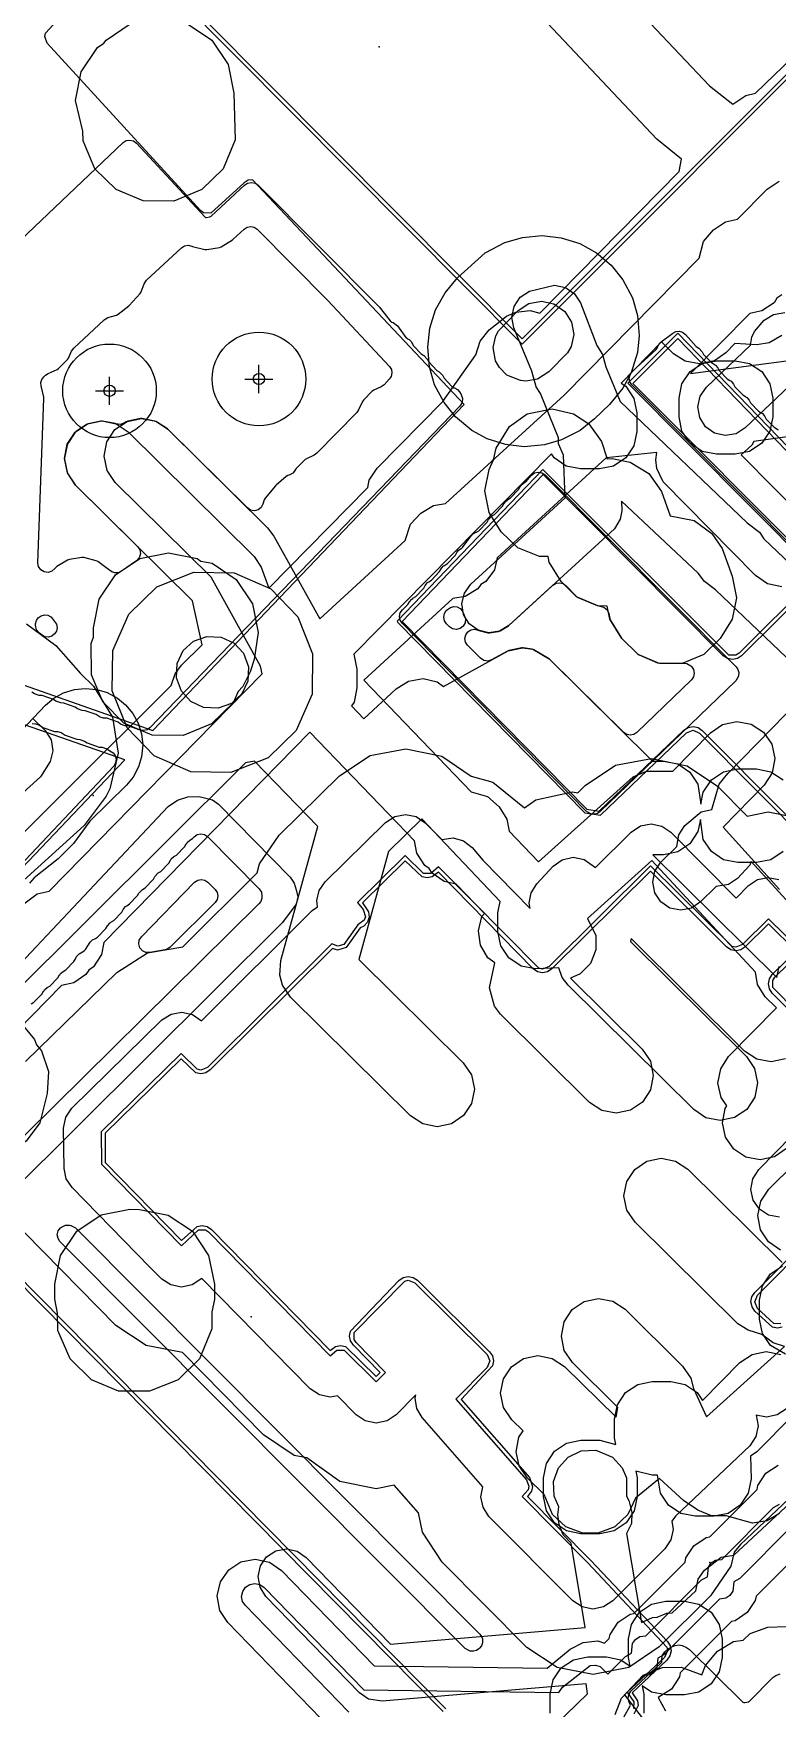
# Model space of a CAD drawing. Header units: metres. Extents: x -2677 to -840, y 169 to 1487.
# Drawn here: x -2102.1 to -2062.3, y 491.1 to 580.5 of the extents above; entities that cross this region are included whole.
import ezdxf

# ---------------------------------------------------------------- set-up
doc = ezdxf.new("R2010")
doc.units = ezdxf.units.M
for name, color, linetype in [('AI_GREENING_ALLOWED_ZONE', 4, 'Continuous'), ('AI_GREENING_EXCLUSIONS', 1, 'Continuous'), ('AI_GREENING_LAWN', 82, 'Continuous'), ('AI_GREENING_REJECTED', 6, 'Continuous'), ('AI_GREENING_TREES', 3, 'Continuous')]:
    doc.layers.add(name, color=color, linetype=linetype)

# ---------------------------------------------------------------- blocks, each defined once
blk = doc.blocks.new('AI_TREE')
for p, q in [((-0.3, 0), (0.3, 0)), ((0, -0.3), (0, 0.3))]:
    blk.add_line(p, q)
for radius in [1, 0.12]:
    blk.add_circle((0, 0), radius)

msp = doc.modelspace()

# ---------------------------------------------------------------- linework, layer by layer
at = {"layer": 'AI_GREENING_ALLOWED_ZONE'}
for points in [[(-2100.937, 551.938), (-2101.095, 551.8), (-2101.296, 551.738), (-2101.504, 551.764), (-2101.683, 551.874), (-2101.802, 552.048), (-2101.838, 552.255), (-2101.514, 561.025), (-2101.52, 561.091), (-2101.666, 561.706), (-2101.676, 561.878), (-2101.627, 562.043), (-2101.525, 562.182), (-2101.436, 562.267), (-2101.297, 562.361), (-2100.809, 562.582), (-2100.736, 562.632), (-2100.259, 563.109), (-2100.209, 563.181), (-2100.038, 563.555), (-2099.925, 563.711), (-2098.302, 565.234), (-2098.095, 565.351), (-2097.631, 565.482), (-2097.545, 565.526), (-2096.986, 565.966), (-2096.958, 565.993), (-2096.368, 566.63), (-2096.316, 566.716), (-2096.164, 567.147), (-2096.033, 567.347), (-2094.175, 569.077), (-2094.008, 569.18), (-2093.814, 569.211), (-2093.623, 569.165), (-2093.586, 569.147), (-2092.919, 568.986), (-2092.821, 568.982), (-2092.143, 569.091), (-2092.052, 569.125), (-2091.447, 569.499), (-2091.408, 569.529), (-2090.823, 570.076), (-2090.661, 570.178), (-2090.472, 570.211), (-2090.285, 570.171), (-2090.127, 570.064), (-2086.353, 566.266), (-2086.343, 566.255), (-2083.058, 562.74), (-2082.957, 562.579), (-2082.923, 562.393), (-2082.961, 562.207), (-2083.066, 562.049), (-2083.348, 561.761), (-2083.497, 561.656), (-2083.902, 561.471), (-2083.974, 561.421), (-2084.451, 560.944), (-2084.501, 560.871), (-2084.708, 560.415), (-2084.806, 560.272), (-2086.935, 558.099), (-2087.084, 557.995), (-2087.489, 557.81), (-2087.561, 557.759), (-2088.042, 557.279), (-2088.088, 557.215), (-2088.1, 557.191), (-2088.22, 557.037), (-2088.389, 556.941), (-2088.489, 556.908), (-2088.573, 556.86), (-2089.111, 556.394), (-2089.139, 556.367), (-2089.698, 555.703), (-2089.746, 555.615), (-2089.815, 555.387), (-2089.912, 555.208), (-2090.074, 555.082), (-2090.272, 555.032), (-2090.473, 555.065), (-2090.645, 555.176), (-2094.877, 559.365), (-2094.915, 559.396), (-2095.505, 559.785), (-2095.594, 559.822), (-2096.264, 559.951), (-2096.36, 559.951), (-2097.028, 559.814), (-2097.117, 559.777), (-2097.205, 559.717), (-2097.433, 559.634), (-2097.674, 559.669), (-2097.713, 559.684), (-2098.382, 559.814), (-2098.479, 559.813), (-2099.147, 559.677), (-2099.236, 559.639), (-2099.801, 559.258), (-2099.869, 559.189), (-2100.244, 558.62), (-2100.281, 558.531), (-2100.411, 557.861), (-2100.41, 557.765), (-2100.274, 557.097), (-2100.236, 557.008), (-2099.841, 556.422), (-2099.809, 556.384), (-2096.51, 553.12), (-2096.393, 552.937), (-2096.364, 552.721), (-2096.429, 552.514), (-2096.576, 552.354), (-2097.381, 551.794), (-2097.544, 551.72), (-2097.723, 551.708), (-2097.895, 551.759), (-2098.014, 551.851), (-2098.016, 551.849), (-2098.07, 551.898), (-2098.638, 552.319), (-2098.725, 552.36), (-2099.387, 552.525), (-2099.483, 552.53), (-2100.158, 552.43), (-2100.249, 552.397), (-2100.833, 552.047), (-2100.905, 551.982), (-2100.937, 551.938)], [(-2078.886, 547.845), (-2078.994, 548.011), (-2079.029, 548.205), (-2078.987, 548.398), (-2078.873, 548.559), (-2078.705, 548.664), (-2078.51, 548.695), (-2078.318, 548.649), (-2078.277, 548.63), (-2077.805, 548.514), (-2077.708, 548.51), (-2077.227, 548.584), (-2077.136, 548.617), (-2076.699, 548.882), (-2076.66, 548.912), (-2074.326, 551.052), (-2074.161, 551.152), (-2073.971, 551.183), (-2073.783, 551.139), (-2073.625, 551.027), (-2073.104, 550.476), (-2073.023, 550.419), (-2071.966, 549.962), (-2071.875, 549.942), (-2071.821, 549.94), (-2071.607, 549.884), (-2071.438, 549.741), (-2071.347, 549.538), (-2071.295, 549.28), (-2071.263, 549.198), (-2070.661, 548.226), (-2070.623, 548.179), (-2069.805, 547.38), (-2069.727, 547.329), (-2068.732, 546.913), (-2068.639, 546.893), (-2067.472, 546.879), (-2067.41, 546.891), (-2067.169, 546.877), (-2066.963, 546.752), (-2066.927, 546.715), (-2066.819, 546.551), (-2066.782, 546.358), (-2066.822, 546.166), (-2066.933, 546.004), (-2069.845, 543.176), (-2070.007, 543.071), (-2070.196, 543.035), (-2070.385, 543.073), (-2070.545, 543.179), (-2074.513, 547.106), (-2074.562, 547.143), (-2075.35, 547.604), (-2075.442, 547.636), (-2075.91, 547.7), (-2075.994, 547.698), (-2076.68, 547.557), (-2076.75, 547.532), (-2077.603, 547.061), (-2077.808, 547), (-2078.021, 547.031), (-2078.201, 547.148), (-2078.886, 547.845)], [(-2101.959, 548.987), (-2101.92, 549.164), (-2101.819, 549.316), (-2101.67, 549.422), (-2101.494, 549.467), (-2101.313, 549.446), (-2101.152, 549.362), (-2101.031, 549.225), (-2101.026, 549.217), (-2100.997, 549.178), (-2100.943, 549.119), (-2100.847, 548.963), (-2100.813, 548.783), (-2100.847, 548.603), (-2100.943, 548.447), (-2101.089, 548.336), (-2101.265, 548.285), (-2101.447, 548.301), (-2101.612, 548.381), (-2101.761, 548.492), (-2101.913, 548.677), (-2101.962, 548.912), (-2101.959, 548.987)], [(-2079.956, 549.762), (-2079.806, 549.869), (-2079.627, 549.915), (-2079.445, 549.893), (-2079.282, 549.806), (-2079.162, 549.666), (-2079.132, 549.581), (-2079.125, 549.583), (-2079.075, 549.446), (-2079.073, 549.443), (-2079.005, 549.248), (-2079.021, 549.042), (-2079.119, 548.861), (-2079.282, 548.734), (-2079.482, 548.684), (-2079.685, 548.719), (-2079.857, 548.833), (-2080.018, 548.997), (-2080.124, 549.156), (-2080.161, 549.344), (-2080.126, 549.532), (-2080.022, 549.693), (-2079.956, 549.762)], [(-2095.864, 531.43), (-2096.072, 531.438), (-2096.259, 531.529), (-2096.392, 531.689), (-2096.449, 531.889), (-2096.42, 532.095), (-2096.309, 532.272), (-2093.466, 535.19), (-2093.303, 535.302), (-2093.111, 535.341), (-2092.917, 535.304), (-2092.754, 535.194), (-2092.367, 534.807), (-2092.259, 534.644), (-2092.222, 534.453), (-2092.26, 534.261), (-2092.369, 534.099), (-2094.77, 531.714), (-2094.892, 531.625), (-2095.035, 531.576), (-2095.864, 531.43)]]:
    msp.add_lwpolyline(points, close=True, dxfattribs=at)
at = {"layer": 'AI_GREENING_EXCLUSIONS'}
for points in [[(-2106.71, 594.836), (-2075.968, 563.927), (-2057.372, 582.546)], [(-2106.446, 594.858), (-2075.969, 564.209), (-2057.612, 582.589)], [(-2072.297, 584.434), (-2065.965, 577.727), (-2064.721, 576.748), (-2064.017, 577.213), (-2063.507, 577.33), (-2058.068, 582.578)], [(-2105.976, 534.487), (-2094.712, 545.691), (-2094.509, 546.326), (-2094.168, 546.777), (-2093.063, 547.875), (-2093.584, 550.224), (-2099.827, 556.402), (-2100.264, 557.048), (-2100.42, 557.813), (-2100.272, 558.579), (-2099.841, 559.23), (-2099.195, 559.667), (-2098.43, 559.823), (-2097.664, 559.675), (-2097.013, 559.245), (-2090.293, 552.592), (-2089.915, 552.007), (-2089.503, 550.902), (-2084.213, 556.269), (-2084.139, 556.657), (-2083.71, 557.309), (-2080.211, 560.859), (-2078.442, 563.364), (-2078.222, 564.083), (-2077.726, 564.685), (-2076.805, 565.418), (-2076.314, 565.642), (-2075.537, 565.717), (-2075.028, 565.589), (-2067.579, 573.147), (-2067.46, 573.813), (-2068.772, 574.874), (-2075.205, 581.688)], [(-2103.54, 546.047), (-2095.701, 543.292), (-2079.07, 560.707), (-2090.379, 572.7), (-2090.607, 572.679), (-2090.813, 572.551), (-2092.601, 570.931), (-2092.986, 570.946), (-2093.144, 571.062), (-2101.334, 580.004), (-2101.465, 580.357), (-2101.423, 580.544), (-2101.02, 580.986), (-2102.256, 582.366)], [(-2102.728, 533.92), (-2101.877, 534.572), (-2101.235, 534.708), (-2089.866, 546.31), (-2089.946, 546.725), (-2092.591, 551.475), (-2097.708, 556.539), (-2098.145, 557.185), (-2098.302, 557.95), (-2098.153, 558.716), (-2097.723, 559.367), (-2097.077, 559.804), (-2096.312, 559.96), (-2095.546, 559.812), (-2094.895, 559.382), (-2089.575, 554.118), (-2089.235, 553.669), (-2086.779, 549.26), (-2082.217, 553.438), (-2081.935, 554.304), (-2081.38, 554.904), (-2080.714, 555.308), (-2080.065, 555.409), (-2073.735, 561.206), (-2066.513, 568.525), (-2066.275, 569.403), (-2065.751, 570.031), (-2065.107, 570.468), (-2064.464, 570.601), (-2062.884, 572.203), (-2062.238, 572.64)], [(-2061.339, 533.665), (-2063.745, 536.291), (-2063.814, 536.098), (-2064.463, 535.388), (-2064.95, 535.063), (-2065.604, 534.966), (-2066.438, 534.133), (-2066.925, 533.808), (-2067.499, 533.695), (-2068.073, 533.809), (-2068.56, 534.135), (-2068.884, 534.622), (-2068.998, 535.196), (-2068.883, 535.77), (-2068.557, 536.256), (-2067.712, 537.1), (-2067.608, 537.726), (-2067.282, 538.213), (-2066.411, 538.944), (-2065.832, 539.073), (-2065.449, 540.426), (-2064.981, 540.987), (-2060.331, 545.743), (-2065.642, 550.804), (-2066.226, 551.244), (-2066.562, 551.696), (-2070.659, 555.544), (-2070.642, 555.018), (-2070.731, 554.572), (-2071.034, 554.071), (-2076.678, 548.895), (-2077.178, 548.591), (-2077.757, 548.503), (-2078.325, 548.642), (-2078.797, 548.988), (-2079.101, 549.488), (-2079.189, 550.067), (-2079.05, 550.635), (-2078.704, 551.107), (-2073.67, 555.718), (-2073.77, 557.998), (-2074.036, 558.607), (-2074.029, 558.922), (-2074.993, 561.297), (-2075.227, 561.655), (-2075.46, 562.49), (-2076.417, 564.798), (-2076.525, 565.374), (-2076.405, 565.946), (-2076.075, 566.43), (-2075.585, 566.75), (-2074.234, 567.073), (-2073.661, 566.952), (-2073.178, 566.622), (-2072.858, 566.132), (-2071.976, 563.854), (-2071.687, 563.382), (-2071.505, 562.71), (-2070.739, 560.858), (-2063.959, 554.383), (-2063.3, 553.884), (-2063.055, 553.537), (-2055.9, 546.73)], [(-2062.106, 566.554), (-2062.359, 566.382), (-2062.516, 566.142), (-2063.16, 565.701), (-2063.816, 565.563), (-2066.984, 562.352), (-2058.334, 563.497)], [(-2061.711, 561.69), (-2064.05, 559.459), (-2064.544, 559.146), (-2065.121, 559.045), (-2065.692, 559.173), (-2066.171, 559.51), (-2066.484, 560.004), (-2066.585, 560.58), (-2066.457, 561.152), (-2066.12, 561.63), (-2063.764, 563.877), (-2063.695, 564.308), (-2063.557, 564.607), (-2063.038, 565.207), (-2062.544, 565.52), (-2061.942, 565.615)], [(-2062.104, 564.385), (-2062.781, 563.997), (-2063.437, 563.892), (-2064.615, 563.968), (-2065.091, 563.465), (-2065.697, 563.044), (-2066.5, 562.869), (-2067.267, 563.015), (-2067.888, 563.414), (-2068.527, 564.043), (-2070.688, 561.85), (-2070.433, 561.679), (-2069.999, 561.03), (-2069.847, 560.265), (-2069.847, 559.265), (-2069.999, 558.5), (-2070.433, 557.851), (-2071.082, 557.417), (-2071.847, 557.265), (-2072.847, 557.265), (-2073.612, 557.417), (-2074.261, 557.851), (-2074.409, 558.072), (-2084.96, 547.36), (-2084.795, 546.576), (-2084.795, 545.576), (-2084.947, 544.811), (-2085.087, 544.602), (-2084.42, 543.908), (-2082.692, 545.522), (-2082.047, 545.927), (-2081.258, 546.06), (-2080.516, 545.889), (-2080.169, 545.645), (-2076.717, 547.55), (-2075.952, 547.706), (-2075.393, 547.629), (-2074.535, 547.128), (-2069.008, 541.658), (-2068.426, 541.658), (-2067.661, 541.506), (-2067.012, 541.072), (-2066.578, 540.423), (-2066.426, 539.356), (-2066.298, 540), (-2065.864, 540.649), (-2065.215, 541.083), (-2064.45, 541.235), (-2063.45, 541.235), (-2062.685, 541.083), (-2062.036, 540.649)], [(-2058.001, 554.544), (-2067.649, 564.506), (-2070.332, 561.838), (-2060.516, 551.975)], [(-2058.145, 554.404), (-2067.652, 564.221), (-2070.055, 561.831), (-2060.374, 552.116)], [(-2058.752, 559.402), (-2063.6, 558.731), (-2063.697, 558.53), (-2064.272, 558.016), (-2060.671, 554.379)], [(-2062.101, 550.971), (-2062.866, 551.127), (-2063.513, 551.564), (-2068.446, 556.581), (-2068.769, 557.292), (-2068.821, 557.757), (-2068.77, 558.138), (-2071.481, 557.847), (-2077.3, 552.517), (-2077.455, 551.877), (-2077.915, 551.247), (-2078.177, 551.088), (-2078.345, 550.856), (-2079.011, 550.449), (-2079.673, 550.344), (-2084.432, 545.986), (-2078.688, 540.019), (-2077.816, 539.759), (-2077.202, 539.219), (-2076.782, 538.563), (-2076.665, 537.917), (-2075.096, 536.282), (-2070.042, 540.818), (-2069.321, 541.118), (-2067.913, 541.115), (-2065.905, 543.169), (-2065.261, 543.61), (-2064.497, 543.77), (-2063.73, 543.627), (-2063.076, 543.2), (-2062.636, 542.556), (-2062.475, 541.793), (-2062.618, 541.026), (-2063.045, 540.372), (-2065.24, 538.127), (-2062.224, 534.805)], [(-2060.518, 551.267), (-2064.387, 547.422), (-2064.55, 547.314), (-2064.933, 547.316), (-2074.858, 557.237), (-2082.647, 549.125), (-2082.603, 549.059), (-2072.616, 538.901), (-2071.781, 538.776), (-2067.192, 543.165), (-2066.84, 543.303), (-2066.492, 543.156), (-2057.554, 534.161)], [(-2060.377, 551.125), (-2064.246, 547.28), (-2064.474, 547.129), (-2064.742, 547.077), (-2065.01, 547.131), (-2065.236, 547.283), (-2074.849, 556.958), (-2082.379, 549.116), (-2072.52, 539.089), (-2071.848, 538.988), (-2067.33, 543.309), (-2067.103, 543.454), (-2066.837, 543.503), (-2066.573, 543.448), (-2066.35, 543.297), (-2057.526, 534.416)], [(-2102.44, 548.997), (-2100.874, 547.833), (-2099.562, 546.331), (-2098.876, 545.663), (-2097.855, 544.001), (-2097.548, 542.074), (-2098.001, 540.177), (-2098.195, 539.778), (-2099.359, 538.212), (-2107.94, 530.455)], [(-2103.34, 542.63), (-2101.436, 544.636), (-2101.436, 544.636), (-2100.985, 545.014), (-2100.468, 545.295), (-2099.889, 545.476), (-2099.312, 545.538), (-2098.686, 545.479), (-2098.143, 545.317), (-2097.587, 545.023), (-2097.151, 544.668), (-2096.764, 544.204), (-2096.481, 543.684), (-2096.302, 543.108), (-2096.24, 542.525), (-2096.302, 541.889), (-2096.464, 541.355), (-2096.755, 540.806), (-2097.105, 540.376), (-2099.062, 538.457), (-2099.943, 537.255), (-2100.754, 536.445), (-2102.039, 535.424), (-2102.281, 535.134)], [(-2114.352, 523.691), (-2097.199, 541.723), (-2103.614, 543.96)], [(-2061.841, 520.964), (-2062.485, 520.523), (-2063.249, 520.362), (-2064.016, 520.506), (-2064.67, 520.932), (-2065.11, 521.576), (-2065.271, 522.34), (-2065.127, 523.107), (-2065.039, 523.242), (-2065.348, 523.694), (-2065.509, 524.457), (-2065.365, 525.224), (-2064.939, 525.878), (-2062.39, 528.484), (-2062.986, 529.057), (-2063.398, 529.719), (-2063.507, 530.381), (-2069.05, 536.352), (-2072.477, 533.258), (-2072.039, 532.347), (-2072.03, 531.567), (-2072.321, 530.843), (-2072.866, 530.285), (-2073.39, 530.061), (-2069.558, 526.269), (-2069.121, 525.622), (-2068.965, 524.858), (-2069.113, 524.091), (-2069.543, 523.44), (-2070.19, 523.003), (-2070.954, 522.847), (-2071.721, 522.995), (-2072.372, 523.426), (-2077.127, 528.131), (-2077.456, 528.56), (-2077.72, 529.543), (-2077.432, 530.878), (-2077.797, 531.15), (-2078.197, 531.82), (-2078.31, 532.592), (-2078.119, 533.349), (-2077.989, 533.524), (-2079.487, 535.08), (-2080.13, 535.22), (-2080.772, 535.664), (-2080.937, 535.921), (-2081.173, 536.084), (-2081.597, 536.739), (-2081.718, 537.398), (-2087.308, 543.205), (-2098.317, 531.97), (-2098.437, 531.323), (-2098.863, 530.669), (-2099.115, 530.496), (-2099.271, 530.255), (-2099.913, 529.812), (-2100.569, 529.672), (-2112.221, 517.78)], [(-2102.13, 543.953), (-2101.443, 543.285), (-2101.137, 542.786), (-2101.045, 542.208), (-2101.181, 541.639), (-2101.706, 540.809), (-2110.287, 533.052)], [(-2102.493, 525.604), (-2097.629, 530.364), (-2095.987, 531.409), (-2094.092, 531.743), (-2090.124, 535.691), (-2090.008, 536.176), (-2088.953, 537.694), (-2085.721, 540.876), (-2084.091, 541.947), (-2082.175, 542.312), (-2080.264, 541.917), (-2078.689, 540.846), (-2077.53, 540.528), (-2075.843, 539.164), (-2075.238, 539.593), (-2073.284, 540.017), (-2073.002, 539.963), (-2072.61, 540.353), (-2070.981, 541.431), (-2069.064, 541.803), (-2067.151, 541.412), (-2065.533, 540.319), (-2063.948, 538.716), (-2062.836, 538.938), (-2060.946, 538.574)], [(-2061.904, 525.749), (-2062.668, 525.592), (-2063.434, 525.741), (-2064.085, 526.171), (-2070.156, 532.178), (-2070.186, 532.015), (-2063.99, 525.883), (-2063.553, 525.236), (-2063.396, 524.472), (-2063.545, 523.706), (-2063.975, 523.054), (-2064.621, 522.618), (-2065.386, 522.461), (-2066.152, 522.61), (-2066.803, 523.04), (-2073.519, 529.686), (-2073.838, 530.096), (-2074.016, 530.609), (-2075.265, 530.559), (-2076.03, 530.711), (-2076.679, 531.145), (-2077.113, 531.794), (-2077.265, 532.559), (-2077.265, 533.559), (-2077.145, 534.161), (-2081.333, 538.565), (-2083.104, 536.825), (-2084.691, 531.067), (-2079.115, 525.548), (-2078.678, 524.902), (-2078.522, 524.137), (-2078.67, 523.371), (-2079.1, 522.72), (-2079.747, 522.283), (-2080.512, 522.127), (-2081.278, 522.275), (-2081.929, 522.705), (-2088.338, 529.048), (-2088.775, 529.694), (-2088.916, 530.223), (-2088.859, 531.001), (-2086.883, 538.167), (-2090.263, 541.66), (-2090.743, 541.566), (-2111.882, 520.543)], [(-2108.697, 524.555), (-2094.877, 539.223), (-2094.389, 539.567), (-2093.822, 539.751), (-2093.222, 539.759), (-2092.518, 539.58), (-2092.189, 539.358), (-2088.354, 535.457), (-2088.14, 535.131), (-2088.035, 534.785), (-2087.959, 534.402), (-2088.034, 534.019), (-2088.765, 533.028), (-2103.362, 518.531)], [(-2061.857, 507.058), (-2062.342, 506.732), (-2062.915, 506.615), (-2063.47, 506.723), (-2063.359, 506.157), (-2063.48, 505.576), (-2063.816, 505.087), (-2067.78, 501.323), (-2067.976, 501.064), (-2067.9, 500.619), (-2068.026, 500.056), (-2068.354, 499.582), (-2071.134, 496.805), (-2071.62, 496.479), (-2072.193, 496.362), (-2072.768, 496.474), (-2073.255, 496.798), (-2077.743, 501.315), (-2078.061, 501.799), (-2078.172, 502.366), (-2078.069, 502.893), (-2081.315, 506.604), (-2081.598, 507.084), (-2081.686, 507.635), (-2081.647, 507.811), (-2082.698, 506.742), (-2083.188, 506.41), (-2083.768, 506.293), (-2084.348, 506.41), (-2084.838, 506.742), (-2085.837, 507.759), (-2086.221, 507.681), (-2086.801, 507.798), (-2087.291, 508.13), (-2093.083, 514.024), (-2093.083, 514.024), (-2093.593, 513.676), (-2094.164, 513.561), (-2094.735, 513.673), (-2095.221, 513.993), (-2095.876, 514.639), (-2100.014, 518.879), (-2100.32, 519.349), (-2100.433, 519.898), (-2100.462, 522.043), (-2100.352, 522.63), (-2100.022, 523.126), (-2095.212, 527.833), (-2094.719, 528.146), (-2094.144, 528.247), (-2093.574, 528.122), (-2093.101, 527.791), (-2087.192, 533.671), (-2086.897, 533.867), (-2086.943, 534.206), (-2086.814, 534.745), (-2086.497, 535.2), (-2083.266, 538.382), (-2082.777, 538.703), (-2082.202, 538.813), (-2081.629, 538.694), (-2081.145, 538.365), (-2080.263, 537.469), (-2079.661, 537.554), (-2079.097, 537.399), (-2078.635, 537.04), (-2078.076, 536.37), (-2075.539, 533.775), (-2075.599, 534.062), (-2075.497, 534.623), (-2075.193, 535.106), (-2074.316, 536.043), (-2073.826, 536.39), (-2073.24, 536.517), (-2072.651, 536.405), (-2072.056, 535.972), (-2070.145, 537.868), (-2069.656, 538.191), (-2069.081, 538.303), (-2068.507, 538.186), (-2068.022, 537.858), (-2064.545, 534.342), (-2063.872, 535.006), (-2063.391, 535.325), (-2062.824, 535.438), (-2062.257, 535.329)], [(-2062.036, 536.821), (-2062.685, 536.387), (-2063.45, 536.235), (-2064.45, 536.235), (-2065.215, 536.387), (-2065.864, 536.821), (-2066.298, 537.47), (-2066.45, 538.537), (-2066.578, 537.892), (-2067.012, 537.244), (-2067.661, 536.81), (-2068.426, 536.658), (-2068.996, 536.658), (-2062.358, 530.089), (-2062.238, 530.69)], [(-2062.148, 511.606), (-2062.527, 511.608), (-2063.398, 512.418), (-2063.547, 512.771), (-2063.401, 513.126), (-2054.856, 521.728), (-2062.578, 529.563), (-2062.576, 529.946), (-2062.467, 530.108), (-2061.043, 531.513), (-2062.817, 533.238), (-2064.208, 531.866), (-2064.56, 531.722), (-2064.75, 531.76), (-2069.122, 536.065), (-2074.523, 530.694), (-2074.879, 530.548), (-2075.071, 530.588), (-2080.434, 536.014), (-2080.847, 535.655), (-2081.232, 535.657), (-2082.219, 536.606), (-2084.766, 534.098), (-2084.457, 533.726), (-2084.345, 533.346), (-2084.409, 533.155), (-2084.755, 532.918), (-2085.492, 531.859), (-2085.825, 531.763), (-2086.133, 531.903), (-2092.771, 525.298), (-2093.129, 525.153), (-2093.322, 525.194), (-2094.187, 526.038), (-2098.454, 521.862), (-2098.435, 520.126), (-2094.164, 515.771), (-2093.262, 516.616), (-2092.878, 516.614), (-2092.716, 516.504), (-2086.221, 509.895), (-2085.87, 510.197), (-2085.483, 510.197), (-2083.768, 508.506), (-2083.277, 509.006), (-2084.841, 510.598), (-2084.948, 510.759), (-2084.948, 511.137), (-2082.245, 513.886), (-2082.054, 513.925), (-2081.698, 513.781), (-2077.847, 509.969), (-2077.699, 509.617), (-2077.842, 509.263), (-2079.505, 507.571), (-2075.736, 503.264), (-2075.613, 502.92), (-2075.653, 502.739), (-2075.97, 502.367), (-2072.466, 498.832), (-2068.247, 494.324), (-2068.215, 494.131), (-2068.373, 493.781), (-2070.361, 491.917), (-2070.002, 491.406), (-2070.028, 491.048)], [(-2062.073, 511.421), (-2062.338, 511.37), (-2062.603, 511.423), (-2063.539, 512.276), (-2063.692, 512.503), (-2063.747, 512.771), (-2063.694, 513.039), (-2063.543, 513.267), (-2055.138, 521.728), (-2062.612, 529.259), (-2062.764, 529.487), (-2062.816, 529.756), (-2062.761, 530.024), (-2062.607, 530.25), (-2061.328, 531.512), (-2062.816, 532.958), (-2064.067, 531.724), (-2064.294, 531.574), (-2064.56, 531.522), (-2064.827, 531.576), (-2065.053, 531.727), (-2069.122, 535.782), (-2074.382, 530.552), (-2074.611, 530.4), (-2074.881, 530.348), (-2075.149, 530.404), (-2075.376, 530.559), (-2080.435, 535.73), (-2080.771, 535.47), (-2081.041, 535.418), (-2081.309, 535.473), (-2082.221, 536.323), (-2084.495, 534.084), (-2084.17, 533.604), (-2084.146, 533.322), (-2084.236, 533.054), (-2084.424, 532.843), (-2084.627, 532.749), (-2085.373, 531.698), (-2085.841, 531.564), (-2086.108, 531.646), (-2092.63, 525.157), (-2092.86, 525.004), (-2093.131, 524.953), (-2093.401, 525.01), (-2094.191, 525.754), (-2098.253, 521.779), (-2098.236, 520.208), (-2094.162, 516.055), (-2093.338, 516.801), (-2093.069, 516.853), (-2092.8, 516.798), (-2092.573, 516.644), (-2086.221, 510.18), (-2085.947, 510.381), (-2085.677, 510.435), (-2085.406, 510.381), (-2083.768, 508.792), (-2083.558, 509.006), (-2084.984, 510.457), (-2085.133, 510.683), (-2085.185, 510.948), (-2085.133, 511.213), (-2082.549, 513.916), (-2082.323, 514.07), (-2082.055, 514.125), (-2081.786, 514.074), (-2081.558, 513.923), (-2077.706, 510.111), (-2077.554, 509.886), (-2077.499, 509.619), (-2077.55, 509.351), (-2079.232, 507.564), (-2075.586, 503.396), (-2075.413, 502.915), (-2075.469, 502.661), (-2075.689, 502.368), (-2072.321, 498.969), (-2068.206, 494.627), (-2068.06, 494.395), (-2068.015, 494.125), (-2068.076, 493.858), (-2068.236, 493.635), (-2070.09, 491.896), (-2069.811, 491.465), (-2069.782, 491.21), (-2069.996, 490.755)], [(-2062.231, 517.292), (-2062.806, 517.4), (-2063.296, 517.72), (-2063.627, 518.203), (-2063.747, 518.775), (-2063.64, 519.351), (-2063.32, 519.841), (-2058.873, 524.388)], [(-2062.167, 515.531), (-2062.812, 515.97), (-2063.24, 516.622), (-2063.386, 517.389), (-2063.228, 518.153), (-2062.789, 518.798), (-2057.425, 524.077)], [(-2062.219, 501.475), (-2062.887, 501.07), (-2063.658, 500.952), (-2065.076, 501.338), (-2065.86, 501.34), (-2066.58, 501.642), (-2067.354, 502.164), (-2068.628, 503.342), (-2069.911, 502.283), (-2070.317, 501.409), (-2071.016, 500.762), (-2071.933, 500.421), (-2072.725, 500.421), (-2073.642, 500.762), (-2074.341, 501.409), (-2074.789, 502.488), (-2075.684, 503.362), (-2076.125, 504.006), (-2076.286, 504.77), (-2076.143, 505.537), (-2075.921, 505.878), (-2076.528, 506.479), (-2076.965, 507.126), (-2077.121, 507.89), (-2076.973, 508.656), (-2076.542, 509.308), (-2075.896, 509.744), (-2075.131, 509.901), (-2074.365, 509.752), (-2073.714, 509.322), (-2070.949, 506.613), (-2070.854, 507.132), (-2073.281, 509.533), (-2073.718, 510.18), (-2073.874, 510.945), (-2073.726, 511.711), (-2073.296, 512.362), (-2072.649, 512.799), (-2071.885, 512.955), (-2071.118, 512.807), (-2070.467, 512.377), (-2067.404, 509.345), (-2066.967, 508.698), (-2066.821, 508.142), (-2066.118, 506.624), (-2061.954, 510.386), (-2062.563, 510.578), (-2063.171, 511.021), (-2063.905, 511.264), (-2064.445, 511.591), (-2069.941, 517.023), (-2070.378, 517.669), (-2070.534, 518.434), (-2070.386, 519.2), (-2069.956, 519.851), (-2069.309, 520.288), (-2068.545, 520.444), (-2067.779, 520.296), (-2067.127, 519.866), (-2062.082, 514.873)], [(-2061.383, 502.572), (-2064.306, 499.813), (-2064.65, 499.411), (-2064.819, 498.653), (-2065.914, 497.072), (-2068.651, 494.339), (-2070.269, 493.25), (-2072.181, 492.862), (-2074.095, 493.236), (-2075.721, 494.314), (-2080.242, 498.864), (-2081.301, 500.475), (-2081.503, 501.502), (-2082.802, 502.987), (-2083.768, 502.793), (-2085.702, 503.182), (-2087.477, 504.434), (-2088.155, 504.57), (-2089.788, 505.677), (-2094.105, 510.071), (-2096.059, 510.433), (-2097.679, 511.501), (-2102.537, 516.453)], [(-2061.906, 509.978), (-2062.704, 510.441), (-2063.138, 511.09), (-2063.29, 511.855), (-2063.29, 512.855), (-2063.138, 513.62), (-2062.704, 514.269), (-2062.055, 514.703)], [(-2080.053, 491.028), (-2103.127, 514.411), (-2115.771, 502.665), (-2109.592, 496.603), (-2099.353, 485.555)], [(-2080.195, 490.888), (-2103.133, 514.133), (-2115.481, 502.661), (-2109.452, 496.746), (-2099.209, 485.694)], [(-2061.503, 506.706), (-2063.441, 504.756), (-2063.777, 504.529), (-2063.736, 503.322), (-2063.889, 502.557), (-2064.322, 501.908), (-2064.971, 501.474), (-2065.736, 501.322), (-2066.736, 501.322), (-2067.502, 501.474), (-2068.15, 501.908), (-2068.584, 502.557), (-2068.736, 503.515), (-2069.031, 503.515), (-2069.9, 503.736), (-2069.829, 503.381), (-2069.829, 502.381), (-2069.981, 501.616), (-2070.415, 500.967), (-2071.064, 500.533), (-2071.829, 500.381), (-2072.829, 500.381), (-2073.594, 500.533), (-2074.243, 500.967), (-2074.677, 501.616), (-2074.829, 502.381), (-2074.829, 503.381), (-2074.677, 504.146), (-2074.243, 504.795), (-2073.594, 505.229), (-2072.829, 505.381), (-2071.829, 505.381), (-2070.96, 505.16), (-2071.031, 505.515), (-2071.031, 506.515), (-2070.879, 507.28), (-2070.445, 507.929), (-2069.796, 508.363), (-2069.031, 508.515), (-2069.031, 508.515), (-2068.031, 508.515), (-2067.266, 508.363), (-2066.617, 507.929), (-2066.329, 507.498), (-2064.34, 509.525), (-2063.692, 509.961), (-2062.927, 510.115), (-2062.161, 509.966)], [(-2080.04, 484.494), (-2072.475, 491.827), (-2072.554, 492.369), (-2083.454, 491.442), (-2084.175, 491.559), (-2084.657, 491.891), (-2089.654, 497.036), (-2089.972, 497.527), (-2090.078, 498.103), (-2089.956, 498.675), (-2089.623, 499.157), (-2089.132, 499.475), (-2088.557, 499.581), (-2087.984, 499.458), (-2087.502, 499.126), (-2083, 494.491), (-2072.597, 495.376), (-2073.35, 499.888), (-2073.782, 500.328), (-2073.989, 500.876), (-2074.061, 501.404), (-2074.014, 501.818), (-2074.26, 502.39), (-2074.299, 503.178), (-2074.033, 503.914), (-2073.521, 504.478), (-2072.82, 504.812), (-2072.032, 504.851), (-2071.137, 504.478), (-2070.625, 503.914), (-2070.398, 503.372), (-2070.396, 502.399), (-2070.263, 502.166), (-2070.115, 501.527), (-2070.133, 500.942), (-2070.393, 500.391), (-2069.6, 495.644), (-2069.016, 495.921), (-2068.761, 495.924), (-2068.25, 496.137), (-2067.961, 496.17), (-2066.7, 497.344), (-2066.574, 497.967), (-2066.231, 498.441), (-2065.335, 499.142), (-2064.669, 499.234), (-2055.603, 507.667)], [(-2086.168, 489.956), (-2091.688, 495.639), (-2092.112, 496.294), (-2092.253, 497.062), (-2092.09, 497.825), (-2091.647, 498.467), (-2090.992, 498.891), (-2090.225, 499.033), (-2089.461, 498.869), (-2088.819, 498.426), (-2083.877, 493.339), (-2074.631, 493.208), (-2073.398, 494.217), (-2072.709, 494.584), (-2071.932, 494.66), (-2071.57, 494.549), (-2071.317, 494.787), (-2071.274, 495.008), (-2070.843, 495.659), (-2070.196, 496.095), (-2069.997, 496.135), (-2067.266, 498.87), (-2067.223, 499.091), (-2066.792, 499.742), (-2066.145, 500.178), (-2065.946, 500.218), (-2063.42, 502.747), (-2063.377, 502.968), (-2062.946, 503.618), (-2062.299, 504.054)], [(-2085.236, 490.863), (-2090.756, 496.545), (-2090.904, 496.774), (-2090.954, 497.043), (-2090.896, 497.31), (-2090.741, 497.535), (-2090.512, 497.683), (-2090.243, 497.733), (-2089.976, 497.676), (-2089.752, 497.52), (-2084.434, 492.046), (-2074.012, 491.899), (-2073.812, 492.198), (-2072.333, 493.34), (-2072.061, 493.366), (-2071.8, 493.287), (-2071.397, 492.878), (-2070.446, 493.836), (-2070.122, 494.009), (-2070.071, 494.516), (-2069.92, 494.743), (-2069.693, 494.896), (-2069.355, 494.936), (-2066.396, 497.919), (-2066.071, 498.092), (-2066.02, 498.599), (-2065.869, 498.826), (-2065.643, 498.979), (-2065.304, 499.019), (-2062.55, 501.795), (-2062.225, 501.968)], [(-2061.591, 500.774), (-2064.345, 497.998), (-2064.67, 497.825), (-2064.721, 497.318), (-2064.872, 497.091), (-2065.099, 496.938), (-2065.437, 496.898), (-2068.396, 493.915), (-2068.721, 493.742), (-2068.772, 493.235), (-2068.923, 493.008), (-2069.149, 492.855), (-2069.488, 492.815), (-2070.505, 491.789), (-2069.567, 490.558)], [(-2060.95, 499.575), (-2063.475, 497.047), (-2063.518, 496.826), (-2063.949, 496.175), (-2064.596, 495.739), (-2064.795, 495.699), (-2067.526, 492.964), (-2067.569, 492.743), (-2068, 492.092), (-2068.706, 491.644), (-2068.322, 490.934)], [(-2074.47, 490.81), (-2074.47, 491.81), (-2074.318, 492.575), (-2073.884, 493.224), (-2073.235, 493.658), (-2072.47, 493.81), (-2071.47, 493.81), (-2070.705, 493.658), (-2070.198, 493.32), (-2070.29, 493.78), (-2070.29, 494.78), (-2070.138, 495.545), (-2069.704, 496.194), (-2069.055, 496.628), (-2069.055, 496.628), (-2068.29, 496.78), (-2067.29, 496.78), (-2066.525, 496.628), (-2065.876, 496.194), (-2065.442, 495.545), (-2065.29, 494.78), (-2065.29, 493.78), (-2065.442, 493.015), (-2065.876, 492.366), (-2066.525, 491.932), (-2067.29, 491.78), (-2068.29, 491.78), (-2069.055, 491.932), (-2069.562, 492.27), (-2069.47, 491.81), (-2069.47, 490.81)], [(-2071.004, 490.732), (-2070.665, 491.607), (-2069.505, 492.829), (-2068.475, 493.236), (-2067.481, 493.263), (-2066.372, 492.855), (-2066.182, 493.351), (-2065.542, 494.113), (-2065.542, 494.113), (-2064.688, 494.623), (-2064.166, 494.701), (-2063.785, 495.055), (-2062.854, 495.405), (-2061.86, 495.432), (-2060.911, 495.132), (-2059.586, 493.921), (-2059.2, 493.065), (-2059.018, 492.076), (-2059.051, 490.294)]]:
    msp.add_lwpolyline(points, dxfattribs=at)
for points in [[(-2095.371, 581.335), (-2093.84, 581.031), (-2092.543, 580.163), (-2091.675, 578.866), (-2091.371, 577.335), (-2091.298, 574.843), (-2091.946, 573.293), (-2093.075, 572.18), (-2094.577, 571.564), (-2096.219, 571.576), (-2097.663, 572.18), (-2098.792, 573.293), (-2099.428, 574.785), (-2099.44, 575.296), (-2099.822, 576.943), (-2099.518, 578.474), (-2098.65, 579.771), (-2098.309, 580), (-2098.199, 580.163), (-2096.902, 581.031), (-2095.371, 581.335)], [(-2080.644, 561.758), (-2080.917, 562.71), (-2081.015, 563.764), (-2080.897, 564.786), (-2080.593, 565.761), (-2080.089, 566.671), (-2079.424, 567.465), (-2077.939, 568.798), (-2076.898, 569.356), (-2075.956, 569.626), (-2074.9, 569.724), (-2073.88, 569.606), (-2072.895, 569.299), (-2071.995, 568.798), (-2071.218, 568.149), (-2070.591, 567.367), (-2070.083, 566.401), (-2069.816, 565.464), (-2069.718, 564.398), (-2069.816, 563.486), (-2070.148, 562.392), (-2070.591, 561.583), (-2071.309, 560.709), (-2072.108, 559.933), (-2072.874, 559.323), (-2073.866, 558.809), (-2074.777, 558.548), (-2075.856, 558.45), (-2076.853, 558.568), (-2077.844, 558.878), (-2078.658, 559.323), (-2079.531, 560.04), (-2080.142, 560.807), (-2080.644, 561.758)], [(-2076.186, 565.73), (-2075.606, 566.104), (-2074.937, 566.224), (-2074.281, 566.085), (-2073.697, 565.678), (-2073.336, 565.109), (-2073.218, 564.442), (-2073.354, 563.8), (-2073.546, 563.46), (-2074.547, 562.444), (-2075.158, 562.062), (-2075.769, 561.95), (-2076.063, 561.979), (-2076.781, 562.278), (-2077.187, 562.684), (-2077.389, 563.045), (-2077.514, 563.756), (-2077.38, 564.374), (-2077.24, 564.635), (-2076.186, 565.73)], [(-2063.171, 558.631), (-2063.82, 558.197), (-2064.585, 558.045), (-2065.585, 558.045), (-2066.351, 558.197), (-2066.999, 558.631), (-2067.433, 559.279), (-2067.585, 560.045), (-2067.585, 561.045), (-2067.433, 561.81), (-2066.999, 562.459), (-2066.351, 562.892), (-2065.585, 563.045), (-2064.585, 563.045), (-2063.82, 562.892), (-2063.171, 562.459), (-2062.738, 561.81), (-2062.585, 561.045), (-2062.585, 560.045), (-2062.738, 559.279), (-2063.171, 558.631)], [(-2075.702, 560.21), (-2074.36, 560.477), (-2073.22, 560.21), (-2072.412, 559.671), (-2071.73, 558.72), (-2071.438, 557.802), (-2071.156, 557.82), (-2070.203, 557.631), (-2069.208, 557.014), (-2068.526, 556.063), (-2068.066, 554.762), (-2066.781, 554.504), (-2065.83, 553.822), (-2065.291, 553.014), (-2064.755, 551.532), (-2064.528, 550.384), (-2064.758, 549.236), (-2065.387, 548.2), (-2066.261, 547.347), (-2067.422, 546.878), (-2068.688, 546.894), (-2069.771, 547.347), (-2070.645, 548.2), (-2071.286, 549.236), (-2071.425, 549.927), (-2071.923, 549.943), (-2073.07, 550.439), (-2073.88, 551.249), (-2074.521, 552.285), (-2074.581, 552.584), (-2075.049, 552.584), (-2076.21, 553.053), (-2077.084, 553.906), (-2077.725, 554.942), (-2077.955, 556.09), (-2077.728, 557.238), (-2077.497, 557.75), (-2077.351, 558.37), (-2076.653, 559.528), (-2075.702, 560.21)], [(-2092.536, 552.224), (-2091.239, 551.356), (-2090.371, 550.059), (-2090.067, 548.528), (-2090.288, 547.087), (-2090.5, 546.432), (-2090.893, 545.642), (-2091.142, 545.375), (-2091.414, 544.762), (-2092.558, 543.639), (-2094.08, 543.019), (-2095.741, 543.035), (-2097.25, 543.682), (-2098.373, 544.826), (-2098.977, 546.271), (-2098.993, 547.932), (-2098.869, 548.268), (-2098.869, 548.781), (-2098.565, 550.312), (-2097.697, 551.609), (-2096.4, 552.477), (-2094.869, 552.781), (-2093.338, 552.477), (-2093.139, 552.343), (-2092.536, 552.224)], [(-2087.952, 549.37), (-2087.161, 547.389), (-2087.196, 545.235), (-2088.048, 543.287), (-2089.542, 541.84), (-2091.523, 541.049), (-2093.677, 541.084), (-2095.625, 541.936), (-2097.072, 543.43), (-2097.863, 545.411), (-2097.828, 547.565), (-2096.976, 549.513), (-2095.482, 550.96), (-2093.501, 551.751), (-2091.347, 551.716), (-2089.399, 550.864), (-2087.952, 549.37)], [(-2090.592, 546.697), (-2090.627, 545.928), (-2090.95, 545.243), (-2091.498, 544.742), (-2092.215, 544.48), (-2092.984, 544.515), (-2093.669, 544.838), (-2094.17, 545.386), (-2094.432, 546.103), (-2094.397, 546.872), (-2094.074, 547.557), (-2093.526, 548.058), (-2092.809, 548.32), (-2092.04, 548.285), (-2091.355, 547.962), (-2090.854, 547.414), (-2090.592, 546.697)], [(-2102.763, 527.692), (-2102.021, 526.787), (-2101.913, 526.493), (-2101.642, 526.184), (-2101.263, 525.076), (-2101.338, 523.908), (-2101.736, 522.328), (-2102.467, 521.349), (-2103.614, 520.681), (-2104.871, 520.531), (-2106.004, 520.838), (-2106.983, 521.569), (-2107.651, 522.716), (-2108.191, 524.16), (-2108.114, 525.328), (-2107.932, 525.696), (-2107.822, 526.203), (-2107.422, 527.061), (-2106.569, 527.863), (-2105.224, 528.371), (-2103.795, 528.244), (-2102.763, 527.692)], [(-2094.881, 517.409), (-2093.584, 516.541), (-2092.716, 515.244), (-2092.412, 513.713), (-2092.412, 512.907), (-2092.543, 512.248), (-2092.543, 511.323), (-2093.206, 509.737), (-2094.35, 508.614), (-2095.872, 507.994), (-2097.533, 508.01), (-2098.978, 508.614), (-2100.122, 509.737), (-2100.769, 511.246), (-2100.785, 512.166), (-2100.934, 512.916), (-2100.934, 513.718), (-2100.63, 515.249), (-2099.762, 516.546), (-2098.465, 517.414), (-2096.934, 517.718), (-2096.412, 517.713), (-2094.881, 517.409)]]:
    msp.add_lwpolyline(points, close=True, dxfattribs=at)
at = {"layer": 'AI_GREENING_LAWN'}
for points in [[(-2118.113, 554.899), (-2097.284, 574.693), (-2097.118, 574.798), (-2096.924, 574.83), (-2096.732, 574.785), (-2096.573, 574.67), (-2092.919, 570.72), (-2092.889, 570.696), (-2092.85, 570.696), (-2092.646, 570.729), (-2092.612, 570.74), (-2092.583, 570.76), (-2090.798, 572.428), (-2090.645, 572.526), (-2090.626, 572.533), (-2090.429, 572.57), (-2090.234, 572.526), (-2090.216, 572.518), (-2090.066, 572.414), (-2083.573, 565.88), (-2083.532, 565.834), (-2083.027, 565.182), (-2082.925, 565.105), (-2082.853, 565.076), (-2082.637, 564.907), (-2082.183, 564.284), (-2082.157, 564.257), (-2082.089, 564.222), (-2082.091, 564.219), (-2082.001, 564.171), (-2081.889, 564.052), (-2081.866, 564.002), (-2081.864, 564.003), (-2081.775, 563.843), (-2081.36, 563.404), (-2081.223, 563.321), (-2081.039, 563.126), (-2080.964, 562.984), (-2080.534, 562.526), (-2080.396, 562.443), (-2080.213, 562.248), (-2080.138, 562.106), (-2079.725, 561.665), (-2079.623, 561.6), (-2079.582, 561.586), (-2079.432, 561.505), (-2079.318, 561.379), (-2079.228, 561.237), (-2079.154, 561.03), (-2079.177, 560.811), (-2079.291, 560.623), (-2095.851, 543.442), (-2096.006, 543.334), (-2096.189, 543.29), (-2096.376, 543.317), (-2097.01, 543.539), (-2097.17, 543.549), (-2097.423, 543.638), (-2097.555, 543.73), (-2098.16, 543.943), (-2098.325, 543.954), (-2098.509, 544.002), (-2098.57, 544.048), (-2098.574, 544.042), (-2098.726, 544.143), (-2099.309, 544.347), (-2099.469, 544.357), (-2099.722, 544.446), (-2099.854, 544.538), (-2100.459, 544.751), (-2100.619, 544.761), (-2100.872, 544.85), (-2101.004, 544.942), (-2101.609, 545.155), (-2101.769, 545.166), (-2102.022, 545.255), (-2102.153, 545.346)], [(-2061.22, 552.824), (-2070.103, 561.751), (-2070.213, 561.918), (-2070.248, 562.115), (-2070.204, 562.31), (-2070.086, 562.472), (-2068.81, 563.64), (-2068.741, 563.749), (-2068.725, 563.802), (-2068.656, 563.941), (-2068.547, 564.053), (-2067.927, 564.517), (-2067.927, 564.517), (-2067.76, 564.599), (-2067.576, 564.614), (-2067.398, 564.561), (-2067.252, 564.448), (-2066.68, 563.799), (-2066.531, 563.707), (-2066.354, 563.52), (-2066.277, 563.378), (-2065.86, 562.946), (-2065.704, 562.849), (-2065.708, 562.844), (-2065.64, 562.807), (-2065.52, 562.66), (-2065.441, 562.515), (-2065.024, 562.082), (-2064.868, 561.986), (-2064.872, 561.98), (-2064.804, 561.944), (-2064.684, 561.797), (-2064.605, 561.652), (-2064.187, 561.219), (-2064.032, 561.123), (-2064.036, 561.117), (-2063.968, 561.08), (-2063.848, 560.934), (-2063.769, 560.788), (-2063.351, 560.356), (-2063.196, 560.259), (-2063.2, 560.254), (-2063.132, 560.217), (-2063.012, 560.07), (-2062.933, 559.925), (-2062.515, 559.493), (-2062.36, 559.396), (-2062.364, 559.391), (-2062.296, 559.354)], [(-2102.137, 543.66), (-2101.972, 543.65), (-2101.789, 543.601), (-2101.727, 543.555), (-2101.723, 543.561), (-2101.571, 543.46), (-2100.948, 543.242), (-2100.783, 543.232), (-2100.599, 543.183), (-2100.538, 543.137), (-2100.534, 543.143), (-2100.382, 543.042), (-2099.759, 542.824), (-2099.599, 542.814), (-2099.346, 542.725), (-2099.214, 542.633), (-2098.569, 542.407), (-2098.408, 542.396), (-2098.159, 542.309), (-2098.022, 542.215), (-2097.995, 542.206), (-2097.822, 542.107), (-2097.702, 541.948), (-2097.654, 541.755), (-2097.685, 541.558), (-2097.79, 541.389), (-2114.039, 524.169)], [(-2102.201, 528.694), (-2102.058, 528.776), (-2101.624, 529.214), (-2101.531, 529.371), (-2101.526, 529.368), (-2101.49, 529.436), (-2101.346, 529.56), (-2101.203, 529.643), (-2100.77, 530.081), (-2100.677, 530.238), (-2100.671, 530.235), (-2100.636, 530.303), (-2100.492, 530.427), (-2100.349, 530.509), (-2099.915, 530.947), (-2099.854, 531.051), (-2099.846, 531.077), (-2099.763, 531.242), (-2099.625, 531.365), (-2099.374, 531.517), (-2099.294, 531.594), (-2099.046, 531.977), (-2098.921, 532.109), (-2098.764, 532.184), (-2098.646, 532.254), (-2098.202, 532.715), (-2098.124, 532.861), (-2098.004, 533.008), (-2097.936, 533.045), (-2097.94, 533.05), (-2097.785, 533.147), (-2097.359, 533.593), (-2097.28, 533.738), (-2097.16, 533.885), (-2097.093, 533.922), (-2097.096, 533.928), (-2096.941, 534.025), (-2096.515, 534.47), (-2096.439, 534.611), (-2096.253, 534.804), (-2096.115, 534.886), (-2095.671, 535.347), (-2095.595, 535.488), (-2095.409, 535.682), (-2095.271, 535.763), (-2094.843, 536.206), (-2094.752, 536.365), (-2094.747, 536.362), (-2094.712, 536.43), (-2094.57, 536.556), (-2094.428, 536.64), (-2093.999, 537.084), (-2093.909, 537.242), (-2093.903, 537.239), (-2093.868, 537.308), (-2093.726, 537.434), (-2093.584, 537.517), (-2093.488, 537.617), (-2093.325, 537.729), (-2093.132, 537.769), (-2092.938, 537.732), (-2092.773, 537.622), (-2090.012, 534.839), (-2089.895, 534.65), (-2089.871, 534.428), (-2089.883, 534.327), (-2089.93, 534.166), (-2090.028, 534.03), (-2104.066, 520.175)], [(-2070.544, 490.584), (-2070.202, 491.193), (-2070.189, 491.229), (-2070.201, 491.266), (-2070.258, 491.373), (-2070.315, 491.581), (-2070.279, 491.793), (-2070.158, 491.971), (-2068.541, 493.488), (-2068.513, 493.528), (-2068.503, 493.576), (-2068.506, 493.705), (-2068.466, 493.908), (-2068.348, 494.078), (-2068.187, 494.229), (-2068.03, 494.328), (-2067.801, 494.42), (-2067.607, 494.455), (-2067.415, 494.413), (-2067.186, 494.313), (-2067.036, 494.211), (-2064.179, 491.396), (-2064.131, 491.368), (-2064.076, 491.365), (-2063.894, 491.402), (-2063.86, 491.414), (-2063.832, 491.435), (-2062.573, 492.7), (-2062.417, 492.806), (-2062.188, 492.905)]]:
    msp.add_lwpolyline(points, dxfattribs=at)
for points in [[(-2081.655, 550.448), (-2081.226, 550.896), (-2081.148, 551.041), (-2081.028, 551.188), (-2080.961, 551.226), (-2080.964, 551.231), (-2080.809, 551.328), (-2080.381, 551.776), (-2080.303, 551.921), (-2080.183, 552.069), (-2080.115, 552.106), (-2080.119, 552.111), (-2079.964, 552.208), (-2079.536, 552.656), (-2079.463, 552.791), (-2079.365, 552.919), (-2079.232, 553.009), (-2079.187, 553.029), (-2079.158, 553.058), (-2078.69, 553.695), (-2078.57, 553.812), (-2078.418, 553.882), (-2078.404, 553.886), (-2078.291, 553.953), (-2077.846, 554.417), (-2077.769, 554.558), (-2077.584, 554.751), (-2077.446, 554.833), (-2077.016, 555.279), (-2076.925, 555.438), (-2076.919, 555.434), (-2076.885, 555.503), (-2076.743, 555.629), (-2076.6, 555.713), (-2076.17, 556.159), (-2076.08, 556.318), (-2076.07, 556.312), (-2076.022, 556.402), (-2075.845, 556.532), (-2075.805, 556.549), (-2075.778, 556.573), (-2075.476, 556.922), (-2075.313, 557.046), (-2075.115, 557.094), (-2074.914, 557.059), (-2074.743, 556.947), (-2064.546, 546.685), (-2064.45, 546.549), (-2064.404, 546.389), (-2064.413, 546.222), (-2064.421, 546.189), (-2064.561, 545.939), (-2071.802, 538.956), (-2071.94, 538.862), (-2072.1, 538.818), (-2072.267, 538.83), (-2072.309, 538.84), (-2072.549, 538.976), (-2082.38, 549.025), (-2082.488, 549.189), (-2082.523, 549.383), (-2082.481, 549.575), (-2082.369, 549.736), (-2082.078, 550.014), (-2081.989, 550.17), (-2081.87, 550.311), (-2081.806, 550.346), (-2081.809, 550.351), (-2081.655, 550.448)], [(-2078.232, 495.023), (-2078.144, 494.904), (-2078.095, 494.765), (-2078.09, 494.735), (-2078.086, 494.567), (-2078.138, 494.407), (-2078.241, 494.273), (-2078.278, 494.238), (-2078.416, 494.148), (-2078.575, 494.108), (-2078.739, 494.121), (-2078.787, 494.133), (-2079.019, 494.265), (-2100.658, 515.992), (-2100.763, 516.148), (-2100.764, 516.15), (-2100.804, 516.357), (-2100.755, 516.563), (-2100.625, 516.73), (-2100.577, 516.77), (-2100.372, 516.873), (-2100.143, 516.874), (-2100.075, 516.858), (-2099.834, 516.724), (-2078.232, 495.023)]]:
    msp.add_lwpolyline(points, close=True, dxfattribs=at)
at = {"layer": 'AI_GREENING_REJECTED'}
for p in [(-2083.61, 579.81), (-2098.88, 539.82), (-2090.44, 511.97), (-2065.95, 498.85)]:
    msp.add_point(p, dxfattribs=at)

# ---------------------------------------------------------------- block references
at = {"layer": 'AI_GREENING_TREES', "xscale": 2.5, "yscale": 2.5}
for p in [(-2090.031, 562.065), (-2098.012, 561.435)]:
    msp.add_blockref('AI_TREE', p, dxfattribs=at)

doc.saveas('drawing.dxf')
